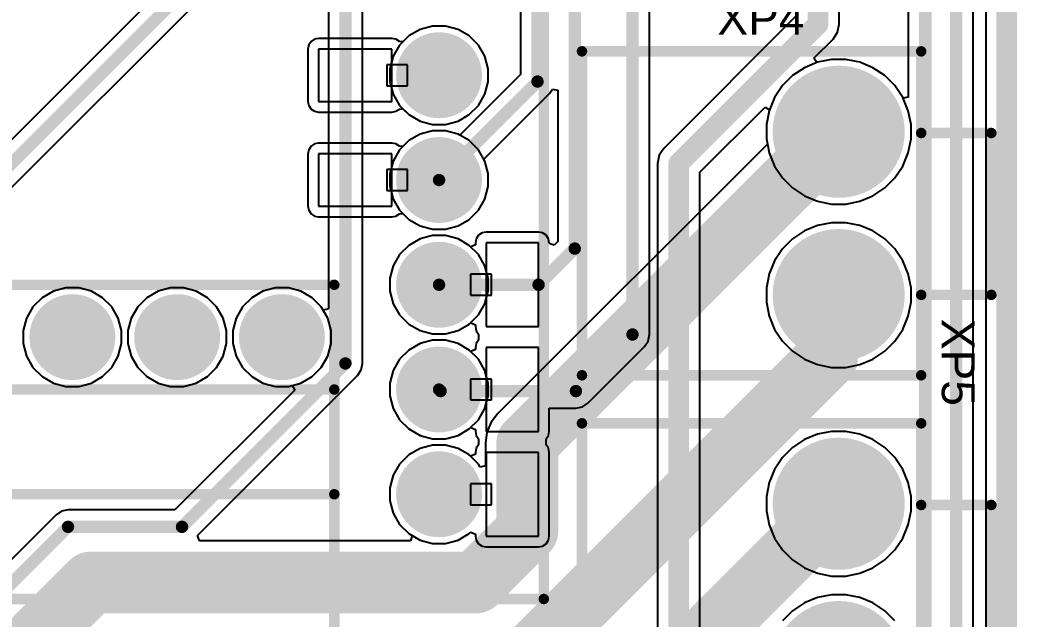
# Model space of a CAD drawing. Header units: inches. Extents: x -0.01 to 4.3, y -0.01 to 7.88.
# Drawn here: x 3.352 to 4.304, y 2.762 to 3.334 of the extents above; entities that cross this region are included whole.
import ezdxf

# ---------------------------------------------------------------- set-up
doc = ezdxf.new("R2010")
doc.units = ezdxf.units.IN
doc.header["$MEASUREMENT"] = 0
for name, color, linetype in [('Bottom Layer', 5, 'Continuous'), ('Bottom Solder', 6, 'Continuous'), ('Mechanical 1', 6, 'Continuous'), ('Multi-Layer', 9, 'Continuous'), ('Pad Holes', 156, 'Continuous'), ('Top Layer', 1, 'Continuous'), ('Top Overlay', 2, 'Continuous'), ('Top Solder', 216, 'Continuous')]:
    doc.layers.add(name, color=color, linetype=linetype)
doc.styles.add('Arial', font='', dxfattribs={"height": 0.2})
doc.styles.get('Arial').set_extended_font_data('Arial')

# ---------------------------------------------------------------- blocks, each defined once
blk = doc.blocks.new('B___P____4')
at = {"layer": 'Bottom Layer'}
h = blk.add_hatch(color=5, dxfattribs=at)
edge = h.paths.add_edge_path()
edge.add_arc((0.3, -0.55), 0.037, 0, 360)
h = blk.add_hatch(color=5, dxfattribs=at)
edge = h.paths.add_edge_path()
edge.add_arc((0.3, -0.65), 0.037, 0, 360)
h = blk.add_hatch(color=5, dxfattribs=at)
edge = h.paths.add_edge_path()
edge.add_arc((0.3, -0.75), 0.037, 0, 360)
h = blk.add_hatch(color=5, dxfattribs=at)
edge = h.paths.add_edge_path()
edge.add_arc((-0.05, -0.8), 0.037, 0, 360)
h = blk.add_hatch(color=5, dxfattribs=at)
edge = h.paths.add_edge_path()
edge.add_arc((0.05, -0.8), 0.037, 0, 360)
h = blk.add_hatch(color=5, dxfattribs=at)
edge = h.paths.add_edge_path()
edge.add_arc((0.15, -0.8), 0.037, 0, 360)
h = blk.add_hatch(color=5, dxfattribs=at)
edge = h.paths.add_edge_path()
edge.add_arc((0.3, -0.85), 0.037, 0, 360)
h = blk.add_hatch(color=5, dxfattribs=at)
edge = h.paths.add_edge_path()
edge.add_arc((0.3, -0.95), 0.037, 0, 360)
at = {"layer": 'Bottom Solder'}
h = blk.add_hatch(color=6, dxfattribs=at)
edge = h.paths.add_edge_path()
edge.add_arc((0.3, -0.55), 0.041, 0, 360)
h = blk.add_hatch(color=6, dxfattribs=at)
edge = h.paths.add_edge_path()
edge.add_arc((0.3, -0.65), 0.041, 0, 360)
h = blk.add_hatch(color=6, dxfattribs=at)
edge = h.paths.add_edge_path()
edge.add_arc((0.3, -0.75), 0.041, 0, 360)
h = blk.add_hatch(color=6, dxfattribs=at)
edge = h.paths.add_edge_path()
edge.add_arc((-0.05, -0.8), 0.041, 0, 360)
h = blk.add_hatch(color=6, dxfattribs=at)
edge = h.paths.add_edge_path()
edge.add_arc((0.05, -0.8), 0.041, 0, 360)
h = blk.add_hatch(color=6, dxfattribs=at)
edge = h.paths.add_edge_path()
edge.add_arc((0.15, -0.8), 0.041, 0, 360)
h = blk.add_hatch(color=6, dxfattribs=at)
edge = h.paths.add_edge_path()
edge.add_arc((0.3, -0.85), 0.041, 0, 360)
h = blk.add_hatch(color=6, dxfattribs=at)
edge = h.paths.add_edge_path()
edge.add_arc((0.3, -0.95), 0.041, 0, 360)
at = {"layer": 'Multi-Layer'}
h = blk.add_hatch(color=9, dxfattribs=at)
edge = h.paths.add_edge_path()
edge.add_arc((0.3, -0.55), 0.037, 0, 360)
h = blk.add_hatch(color=9, dxfattribs=at)
edge = h.paths.add_edge_path()
edge.add_arc((0.3, -0.65), 0.037, 0, 360)
h = blk.add_hatch(color=9, dxfattribs=at)
edge = h.paths.add_edge_path()
edge.add_arc((0.3, -0.75), 0.037, 0, 360)
h = blk.add_hatch(color=9, dxfattribs=at)
edge = h.paths.add_edge_path()
edge.add_arc((-0.05, -0.8), 0.037, 0, 360)
h = blk.add_hatch(color=9, dxfattribs=at)
edge = h.paths.add_edge_path()
edge.add_arc((0.05, -0.8), 0.037, 0, 360)
h = blk.add_hatch(color=9, dxfattribs=at)
edge = h.paths.add_edge_path()
edge.add_arc((0.15, -0.8), 0.037, 0, 360)
h = blk.add_hatch(color=9, dxfattribs=at)
edge = h.paths.add_edge_path()
edge.add_arc((0.3, -0.85), 0.037, 0, 360)
h = blk.add_hatch(color=9, dxfattribs=at)
edge = h.paths.add_edge_path()
edge.add_arc((0.3, -0.95), 0.037, 0, 360)
at = {"layer": 'Pad Holes'}
h = blk.add_hatch(color=7, dxfattribs=at)
edge = h.paths.add_edge_path()
edge.add_arc((0.3, -0.55), 0.02, 0, 360)
h = blk.add_hatch(color=7, dxfattribs=at)
edge = h.paths.add_edge_path()
edge.add_arc((0.3, -0.65), 0.02, 0, 360)
h = blk.add_hatch(color=7, dxfattribs=at)
edge = h.paths.add_edge_path()
edge.add_arc((0.3, -0.75), 0.02, 0, 360)
h = blk.add_hatch(color=7, dxfattribs=at)
edge = h.paths.add_edge_path()
edge.add_arc((-0.05, -0.8), 0.02, 0, 360)
h = blk.add_hatch(color=7, dxfattribs=at)
edge = h.paths.add_edge_path()
edge.add_arc((0.05, -0.8), 0.02, 0, 360)
h = blk.add_hatch(color=7, dxfattribs=at)
edge = h.paths.add_edge_path()
edge.add_arc((0.15, -0.8), 0.02, 0, 360)
h = blk.add_hatch(color=7, dxfattribs=at)
edge = h.paths.add_edge_path()
edge.add_arc((0.3, -0.85), 0.02, 0, 360)
h = blk.add_hatch(color=7, dxfattribs=at)
edge = h.paths.add_edge_path()
edge.add_arc((0.3, -0.95), 0.02, 0, 360)
at = {"layer": 'Top Layer'}
h = blk.add_hatch(color=1, dxfattribs=at)
edge = h.paths.add_edge_path()
edge.add_arc((0.3, -0.55), 0.037, 0, 360)
h = blk.add_hatch(color=1, dxfattribs=at)
edge = h.paths.add_edge_path()
edge.add_arc((0.3, -0.65), 0.037, 0, 360)
h = blk.add_hatch(color=1, dxfattribs=at)
edge = h.paths.add_edge_path()
edge.add_arc((0.3, -0.75), 0.037, 0, 360)
h = blk.add_hatch(color=1, dxfattribs=at)
edge = h.paths.add_edge_path()
edge.add_arc((-0.05, -0.8), 0.037, 0, 360)
h = blk.add_hatch(color=1, dxfattribs=at)
edge = h.paths.add_edge_path()
edge.add_arc((0.05, -0.8), 0.037, 0, 360)
h = blk.add_hatch(color=1, dxfattribs=at)
edge = h.paths.add_edge_path()
edge.add_arc((0.15, -0.8), 0.037, 0, 360)
h = blk.add_hatch(color=1, dxfattribs=at)
edge = h.paths.add_edge_path()
edge.add_arc((0.3, -0.85), 0.037, 0, 360)
h = blk.add_hatch(color=1, dxfattribs=at)
edge = h.paths.add_edge_path()
edge.add_arc((0.3, -0.95), 0.037, 0, 360)
at = {"layer": 'Top Solder'}
h = blk.add_hatch(color=216, dxfattribs=at)
edge = h.paths.add_edge_path()
edge.add_arc((0.3, -0.55), 0.041, 0, 360)
h = blk.add_hatch(color=216, dxfattribs=at)
edge = h.paths.add_edge_path()
edge.add_arc((0.3, -0.65), 0.041, 0, 360)
h = blk.add_hatch(color=216, dxfattribs=at)
edge = h.paths.add_edge_path()
edge.add_arc((0.3, -0.75), 0.041, 0, 360)
h = blk.add_hatch(color=216, dxfattribs=at)
edge = h.paths.add_edge_path()
edge.add_arc((-0.05, -0.8), 0.041, 0, 360)
h = blk.add_hatch(color=216, dxfattribs=at)
edge = h.paths.add_edge_path()
edge.add_arc((0.05, -0.8), 0.041, 0, 360)
h = blk.add_hatch(color=216, dxfattribs=at)
edge = h.paths.add_edge_path()
edge.add_arc((0.15, -0.8), 0.041, 0, 360)
h = blk.add_hatch(color=216, dxfattribs=at)
edge = h.paths.add_edge_path()
edge.add_arc((0.3, -0.85), 0.041, 0, 360)
h = blk.add_hatch(color=216, dxfattribs=at)
edge = h.paths.add_edge_path()
edge.add_arc((0.3, -0.95), 0.041, 0, 360)
at = {"layer": 'Bottom Layer'}
for p, q in [((0.255, -0.525), (0.185, -0.525)), ((0.185, -0.525), (0.185, -0.575)), ((0.255, -0.575), (0.255, -0.525)), ((0.27, -0.54), (0.25, -0.54)), ((0.25, -0.54), (0.25, -0.56)), ((0.27, -0.56), (0.27, -0.54)), ((0.25, -0.56), (0.27, -0.56)), ((0.185, -0.575), (0.255, -0.575)), ((0.255, -0.625), (0.185, -0.625)), ((0.185, -0.625), (0.185, -0.675)), ((0.255, -0.675), (0.255, -0.625)), ((0.27, -0.64), (0.25, -0.64)), ((0.25, -0.64), (0.25, -0.66)), ((0.27, -0.66), (0.27, -0.64)), ((0.25, -0.66), (0.27, -0.66)), ((0.185, -0.675), (0.255, -0.675)), ((0.345, -0.71), (0.345, -0.79)), ((0.395, -0.71), (0.345, -0.71)), ((0.395, -0.79), (0.395, -0.71)), ((0.33, -0.74), (0.33, -0.76)), ((0.35, -0.74), (0.33, -0.74)), ((0.35, -0.76), (0.35, -0.74)), ((0.33, -0.76), (0.35, -0.76)), ((0.345, -0.79), (0.395, -0.79)), ((0.345, -0.81), (0.345, -0.89)), ((0.395, -0.81), (0.345, -0.81)), ((0.395, -0.89), (0.395, -0.81)), ((0.33, -0.84), (0.33, -0.86)), ((0.35, -0.84), (0.33, -0.84)), ((0.35, -0.86), (0.35, -0.84)), ((0.33, -0.86), (0.35, -0.86)), ((0.345, -0.89), (0.395, -0.89)), ((0.345, -0.91), (0.345, -0.99)), ((0.395, -0.91), (0.345, -0.91)), ((0.395, -0.99), (0.395, -0.91)), ((0.33, -0.94), (0.33, -0.96)), ((0.35, -0.94), (0.33, -0.94)), ((0.35, -0.96), (0.35, -0.94)), ((0.33, -0.96), (0.35, -0.96)), ((0.345, -0.99), (0.395, -0.99))]:
    blk.add_line(p, q, dxfattribs=at)
at = {"layer": 'Top Overlay'}
for points in [[(0.4, -1.05, 0.01, 0.01, 0), (0.4, 1.05, 0.01, 0.01, 0)], [(-0.2, -0.75, 0.01, 0.01, 0), (0.2, -0.75, 0.01, 0.01, 0)], [(0.2, -1.2, 0.01, 0.01, 0), (0.2, -0.75, 0.01, 0.01, 0)], [(-0.2, -0.85, 0.01, 0.01, 0), (0.2, -0.85, 0.01, 0.01, 0)], [(0.2, -0.95, 0.01, 0.01, 0), (0.2, -0.85, 0.01, 0.01, 0)], [(-0.2, -0.95, 0.01, 0.01, 0), (0.2, -0.95, 0.01, 0.01, 0)], [(-0.4, -1.05, 0.01, 0.01, 0), (0.4, -1.05, 0.01, 0.01, 0)]]:
    blk.add_lwpolyline(points, format="xyseb", dxfattribs=at)
for points in [[(0.1975, -0.75, 0.005, 0.005, 1), (0.2025, -0.75, 0.005, 0.005, 1)], [(0.1975, -0.75, 0.005, 0.005, 1), (0.2025, -0.75, 0.005, 0.005, 1)], [(0.1975, -0.85, 0.005, 0.005, 1), (0.2025, -0.85, 0.005, 0.005, 1)], [(0.1975, -0.85, 0.005, 0.005, 1), (0.2025, -0.85, 0.005, 0.005, 1)], [(0.1975, -0.95, 0.005, 0.005, 1), (0.2025, -0.95, 0.005, 0.005, 1)], [(0.1975, -0.95, 0.005, 0.005, 1), (0.2025, -0.95, 0.005, 0.005, 1)], [(0.3975, -1.05, 0.005, 0.005, 1), (0.4025, -1.05, 0.005, 0.005, 1)], [(0.3975, -1.05, 0.005, 0.005, 1), (0.4025, -1.05, 0.005, 0.005, 1)]]:
    blk.add_lwpolyline(points, format="xyseb", close=True, dxfattribs=at)
blk = doc.blocks.new('B2P_VH_11')
at = {"layer": 'Bottom Layer'}
h = blk.add_hatch(color=5, dxfattribs=at)
edge = h.paths.add_edge_path()
edge.add_arc((-0.07795, 0), 0.05906, 0, 360)
h = blk.add_hatch(color=5, dxfattribs=at)
edge = h.paths.add_edge_path()
edge.add_arc((0.07795, 0), 0.05906, 0, 360)
at = {"layer": 'Bottom Solder'}
h = blk.add_hatch(color=6, dxfattribs=at)
edge = h.paths.add_edge_path()
edge.add_arc((-0.07795, 0), 0.06306, 0, 360)
h = blk.add_hatch(color=6, dxfattribs=at)
edge = h.paths.add_edge_path()
edge.add_arc((0.07795, 0), 0.06306, 0, 360)
at = {"layer": 'Multi-Layer'}
h = blk.add_hatch(color=9, dxfattribs=at)
edge = h.paths.add_edge_path()
edge.add_arc((-0.07795, 0), 0.05906, 0, 360)
h = blk.add_hatch(color=9, dxfattribs=at)
edge = h.paths.add_edge_path()
edge.add_arc((0.07795, 0), 0.05906, 0, 360)
at = {"layer": 'Pad Holes'}
h = blk.add_hatch(color=7, dxfattribs=at)
edge = h.paths.add_edge_path()
edge.add_arc((-0.07795, 0), 0.03248, 0, 360)
h = blk.add_hatch(color=7, dxfattribs=at)
edge = h.paths.add_edge_path()
edge.add_arc((0.07795, 0), 0.03248, 0, 360)
at = {"layer": 'Top Layer'}
h = blk.add_hatch(color=1, dxfattribs=at)
edge = h.paths.add_edge_path()
edge.add_arc((-0.07795, 0), 0.05906, 0, 360)
h = blk.add_hatch(color=1, dxfattribs=at)
edge = h.paths.add_edge_path()
edge.add_arc((0.07795, 0), 0.05906, 0, 360)
at = {"layer": 'Top Solder'}
h = blk.add_hatch(color=216, dxfattribs=at)
edge = h.paths.add_edge_path()
edge.add_arc((-0.07795, 0), 0.06306, 0, 360)
h = blk.add_hatch(color=216, dxfattribs=at)
edge = h.paths.add_edge_path()
edge.add_arc((0.07795, 0), 0.06306, 0, 360)
at = {"layer": 'Top Overlay'}
for points in [[(-0.07677, 0.07874, 0.01, 0.01, 0), (-0.07677, 0.14567, 0.01, 0.01, 0)], [(0.07776, 0.14567, 0.01, 0.01, 0), (-0.07677, 0.14567, 0.01, 0.01, 0)], [(0.07776, 0.07874, 0.01, 0.01, 0), (0.07776, 0.14567, 0.01, 0.01, 0)], [(-0.15472, -0.24508, 0.01, 0.01, 0), (-0.15472, 0.07874, 0.01, 0.01, 0)], [(0.15453, 0.07874, 0.01, 0.01, 0), (-0.15472, 0.07874, 0.01, 0.01, 0)], [(0.15453, -0.24508, 0.01, 0.01, 0), (0.15453, 0.07874, 0.01, 0.01, 0)], [(0.15453, -0.24508, 0.01, 0.01, 0), (-0.15472, -0.24508, 0.01, 0.01, 0)]]:
    blk.add_lwpolyline(points, format="xyseb", dxfattribs=at)
for points in [[(-0.07927, 0.14567, 0.005, 0.005, 1), (-0.07427, 0.14567, 0.005, 0.005, 1)], [(-0.07927, 0.14567, 0.005, 0.005, 1), (-0.07427, 0.14567, 0.005, 0.005, 1)], [(0.07526, 0.14567, 0.005, 0.005, 1), (0.08026, 0.14567, 0.005, 0.005, 1)], [(0.07526, 0.14567, 0.005, 0.005, 1), (0.08026, 0.14567, 0.005, 0.005, 1)], [(-0.15722, 0.07874, 0.005, 0.005, 1), (-0.15222, 0.07874, 0.005, 0.005, 1)], [(-0.15722, 0.07874, 0.005, 0.005, 1), (-0.15222, 0.07874, 0.005, 0.005, 1)], [(-0.07927, 0.07874, 0.005, 0.005, 1), (-0.07427, 0.07874, 0.005, 0.005, 1)], [(0.07526, 0.07874, 0.005, 0.005, 1), (0.08026, 0.07874, 0.005, 0.005, 1)], [(0.15203, 0.07874, 0.005, 0.005, 1), (0.15703, 0.07874, 0.005, 0.005, 1)], [(0.15203, 0.07874, 0.005, 0.005, 1), (0.15703, 0.07874, 0.005, 0.005, 1)], [(-0.15722, -0.24508, 0.005, 0.005, 1), (-0.15222, -0.24508, 0.005, 0.005, 1)], [(-0.15722, -0.24508, 0.005, 0.005, 1), (-0.15222, -0.24508, 0.005, 0.005, 1)], [(0.15203, -0.24508, 0.005, 0.005, 1), (0.15703, -0.24508, 0.005, 0.005, 1)], [(0.15203, -0.24508, 0.005, 0.005, 1), (0.15703, -0.24508, 0.005, 0.005, 1)]]:
    blk.add_lwpolyline(points, format="xyseb", close=True, dxfattribs=at)
blk = doc.blocks.new('B2P_VH_12')
at = {"layer": 'Bottom Layer'}
h = blk.add_hatch(color=5, dxfattribs=at)
edge = h.paths.add_edge_path()
edge.add_arc((-0.07795, 0), 0.05906, 0, 360)
h = blk.add_hatch(color=5, dxfattribs=at)
edge = h.paths.add_edge_path()
edge.add_arc((0.07795, 0), 0.05906, 0, 360)
at = {"layer": 'Bottom Solder'}
h = blk.add_hatch(color=6, dxfattribs=at)
edge = h.paths.add_edge_path()
edge.add_arc((-0.07795, 0), 0.06306, 0, 360)
h = blk.add_hatch(color=6, dxfattribs=at)
edge = h.paths.add_edge_path()
edge.add_arc((0.07795, 0), 0.06306, 0, 360)
at = {"layer": 'Multi-Layer'}
h = blk.add_hatch(color=9, dxfattribs=at)
edge = h.paths.add_edge_path()
edge.add_arc((-0.07795, 0), 0.05906, 0, 360)
h = blk.add_hatch(color=9, dxfattribs=at)
edge = h.paths.add_edge_path()
edge.add_arc((0.07795, 0), 0.05906, 0, 360)
at = {"layer": 'Pad Holes'}
h = blk.add_hatch(color=7, dxfattribs=at)
edge = h.paths.add_edge_path()
edge.add_arc((-0.07795, 0), 0.03248, 0, 360)
h = blk.add_hatch(color=7, dxfattribs=at)
edge = h.paths.add_edge_path()
edge.add_arc((0.07795, 0), 0.03248, 0, 360)
at = {"layer": 'Top Layer'}
h = blk.add_hatch(color=1, dxfattribs=at)
edge = h.paths.add_edge_path()
edge.add_arc((-0.07795, 0), 0.05906, 0, 360)
h = blk.add_hatch(color=1, dxfattribs=at)
edge = h.paths.add_edge_path()
edge.add_arc((0.07795, 0), 0.05906, 0, 360)
at = {"layer": 'Top Solder'}
h = blk.add_hatch(color=216, dxfattribs=at)
edge = h.paths.add_edge_path()
edge.add_arc((-0.07795, 0), 0.06306, 0, 360)
h = blk.add_hatch(color=216, dxfattribs=at)
edge = h.paths.add_edge_path()
edge.add_arc((0.07795, 0), 0.06306, 0, 360)
at = {"layer": 'Top Overlay'}
for points in [[(-0.07677, 0.07874, 0.01, 0.01, 0), (-0.07677, 0.14567, 0.01, 0.01, 0)], [(0.07776, 0.14567, 0.01, 0.01, 0), (-0.07677, 0.14567, 0.01, 0.01, 0)], [(0.07776, 0.07874, 0.01, 0.01, 0), (0.07776, 0.14567, 0.01, 0.01, 0)], [(-0.15472, -0.24508, 0.01, 0.01, 0), (-0.15472, 0.07874, 0.01, 0.01, 0)], [(0.15453, 0.07874, 0.01, 0.01, 0), (-0.15472, 0.07874, 0.01, 0.01, 0)], [(0.15453, -0.24508, 0.01, 0.01, 0), (0.15453, 0.07874, 0.01, 0.01, 0)], [(0.15453, -0.24508, 0.01, 0.01, 0), (-0.15472, -0.24508, 0.01, 0.01, 0)]]:
    blk.add_lwpolyline(points, format="xyseb", dxfattribs=at)
for points in [[(-0.07927, 0.14567, 0.005, 0.005, 1), (-0.07427, 0.14567, 0.005, 0.005, 1)], [(-0.07927, 0.14567, 0.005, 0.005, 1), (-0.07427, 0.14567, 0.005, 0.005, 1)], [(0.07526, 0.14567, 0.005, 0.005, 1), (0.08026, 0.14567, 0.005, 0.005, 1)], [(0.07526, 0.14567, 0.005, 0.005, 1), (0.08026, 0.14567, 0.005, 0.005, 1)], [(-0.15722, 0.07874, 0.005, 0.005, 1), (-0.15222, 0.07874, 0.005, 0.005, 1)], [(-0.15722, 0.07874, 0.005, 0.005, 1), (-0.15222, 0.07874, 0.005, 0.005, 1)], [(-0.07927, 0.07874, 0.005, 0.005, 1), (-0.07427, 0.07874, 0.005, 0.005, 1)], [(0.07526, 0.07874, 0.005, 0.005, 1), (0.08026, 0.07874, 0.005, 0.005, 1)], [(0.15203, 0.07874, 0.005, 0.005, 1), (0.15703, 0.07874, 0.005, 0.005, 1)], [(0.15203, 0.07874, 0.005, 0.005, 1), (0.15703, 0.07874, 0.005, 0.005, 1)], [(-0.15722, -0.24508, 0.005, 0.005, 1), (-0.15222, -0.24508, 0.005, 0.005, 1)], [(-0.15722, -0.24508, 0.005, 0.005, 1), (-0.15222, -0.24508, 0.005, 0.005, 1)], [(0.15203, -0.24508, 0.005, 0.005, 1), (0.15703, -0.24508, 0.005, 0.005, 1)], [(0.15203, -0.24508, 0.005, 0.005, 1), (0.15703, -0.24508, 0.005, 0.005, 1)]]:
    blk.add_lwpolyline(points, format="xyseb", close=True, dxfattribs=at)

msp = doc.modelspace()

# ---------------------------------------------------------------- linework, layer by layer
at = {"layer": 'Bottom Layer'}
for p, q in [((4.27419, 5.11091), (4.27419, 0.11899)), ((3.83016, 3.52929), (3.83016, 3.28223)), ((4.1344, 3.33036), (4.1344, 3.42129)), ((3.95323, 3.03401), (3.95323, 3.41342)), ((3.50521, 3.38098), (3.3122, 3.18797)), ((3.33673, 3.16663), (3.52814, 3.35805)), ((4.09394, 3.33874), (3.96686, 3.21166)), ((3.73422, 3.32529), (3.7235, 3.31911)), ((3.74617, 3.3285), (3.73422, 3.32529)), ((3.75855, 3.3285), (3.74617, 3.3285)), ((3.7705, 3.32529), (3.75855, 3.3285)), ((3.78122, 3.31911), (3.7705, 3.32529)), ((4.12848, 3.31606), (4.13286, 3.32262)), ((4.13286, 3.32262), (4.1344, 3.33036)), ((3.63015, 3.31371), (3.62794, 3.3104)), ((3.63346, 3.31592), (3.63015, 3.31371)), ((3.63736, 3.31669), (3.63346, 3.31592)), ((3.70736, 3.31669), (3.63736, 3.31669)), ((3.71126, 3.31592), (3.70736, 3.31669)), ((3.71457, 3.31371), (3.71126, 3.31592)), ((3.71779, 3.31339), (3.71457, 3.31371)), ((3.7235, 3.31911), (3.71779, 3.31339)), ((3.78997, 3.31035), (3.78122, 3.31911)), ((4.11025, 3.29783), (4.12848, 3.31606)), ((3.62794, 3.3104), (3.62717, 3.3065)), ((3.62717, 3.3065), (3.62717, 3.2565)), ((3.79616, 3.29964), (3.78997, 3.31035)), ((3.79936, 3.28768), (3.79616, 3.29964)), ((4.11303, 3.29368), (4.11025, 3.29783)), ((4.11372, 3.29396), (4.11303, 3.29368)), ((4.12706, 3.29661), (4.11372, 3.29396)), ((4.14066, 3.29661), (4.12706, 3.29661)), ((4.154, 3.29396), (4.14066, 3.29661)), ((4.16657, 3.28875), (4.154, 3.29396)), ((3.79936, 3.27531), (3.79936, 3.28768)), ((4.17788, 3.2812), (4.16657, 3.28875)), ((3.83016, 3.28223), (3.77223, 3.2243)), ((3.79616, 3.26335), (3.79936, 3.27531)), ((4.1875, 3.27158), (4.17788, 3.2812)), ((3.85785, 3.26405), (3.86067, 3.26828)), ((3.86067, 3.26828), (3.86567, 3.2673)), ((3.86567, 3.2673), (3.86567, 3.12274)), ((4.19505, 3.26027), (4.1875, 3.27158)), ((3.62717, 3.2565), (3.62794, 3.25259)), ((3.78997, 3.25264), (3.79616, 3.26335)), ((3.79516, 3.20136), (3.85785, 3.26405)), ((4.20026, 3.2477), (4.19505, 3.26027)), ((3.62794, 3.25259), (3.63015, 3.24929)), ((3.63015, 3.24929), (3.63346, 3.24708)), ((3.63346, 3.24708), (3.63736, 3.2463)), ((3.63736, 3.2463), (3.70736, 3.2463)), ((3.70736, 3.2463), (3.71126, 3.24708)), ((3.71126, 3.24708), (3.71457, 3.24929)), ((3.71457, 3.24929), (3.71779, 3.2496)), ((3.71779, 3.2496), (3.7235, 3.24389)), ((3.78122, 3.24389), (3.78997, 3.25264)), ((4.0014, 3.18898), (4.06358, 3.25116)), ((4.06358, 3.25116), (4.06774, 3.24839)), ((4.06746, 3.2477), (4.0648, 3.23436)), ((4.06774, 3.24839), (4.06746, 3.2477)), ((4.20291, 3.23436), (4.20026, 3.2477)), ((3.7235, 3.24389), (3.73422, 3.2377)), ((3.73422, 3.2377), (3.74617, 3.2345)), ((3.75855, 3.2345), (3.7705, 3.2377)), ((3.7705, 3.2377), (3.78122, 3.24389)), ((3.74617, 3.2285), (3.73422, 3.22529)), ((3.74617, 3.2345), (3.75855, 3.2345)), ((3.75855, 3.2285), (3.74617, 3.2285)), ((3.7705, 3.22529), (3.75855, 3.2285)), ((4.0648, 3.23436), (4.0648, 3.22076)), ((4.20291, 3.22076), (4.20291, 3.23436)), ((3.7235, 3.21911), (3.71779, 3.21339)), ((3.73422, 3.22529), (3.7235, 3.21911)), ((3.77223, 3.2243), (3.7705, 3.22529)), ((4.0648, 3.22076), (4.06746, 3.20742)), ((4.20026, 3.20742), (4.20291, 3.22076)), ((3.62794, 3.2104), (3.62717, 3.2065)), ((3.63015, 3.21371), (3.62794, 3.2104)), ((3.63346, 3.21592), (3.63015, 3.21371)), ((3.63736, 3.21669), (3.63346, 3.21592)), ((3.70736, 3.21669), (3.63736, 3.21669)), ((3.71126, 3.21592), (3.70736, 3.21669)), ((3.71457, 3.21371), (3.71126, 3.21592)), ((3.71779, 3.21339), (3.71457, 3.21371)), ((3.96686, 3.21166), (3.96247, 3.2051)), ((3.62717, 3.2065), (3.62717, 3.1565)), ((3.79616, 3.19964), (3.79516, 3.20136)), ((3.79936, 3.18768), (3.79616, 3.19964)), ((3.96247, 3.2051), (3.96093, 3.19736)), ((4.06746, 3.20742), (4.07266, 3.19485)), ((4.19505, 3.19485), (4.20026, 3.20742)), ((3.96093, 3.19736), (3.96093, 2.61354)), ((4.0014, 2.60516), (4.0014, 3.18898)), ((4.07266, 3.19485), (4.08022, 3.18354)), ((4.1875, 3.18354), (4.19505, 3.19485)), ((3.79936, 3.17531), (3.79936, 3.18768)), ((4.08022, 3.18354), (4.08984, 3.17392)), ((4.17788, 3.17392), (4.1875, 3.18354)), ((3.79616, 3.16335), (3.79936, 3.17531)), ((4.08984, 3.17392), (4.10115, 3.16636)), ((4.16657, 3.16636), (4.17788, 3.17392)), ((3.78997, 3.15264), (3.79616, 3.16335)), ((4.10115, 3.16636), (4.11372, 3.16116)), ((4.11372, 3.16116), (4.12706, 3.1585)), ((4.14066, 3.1585), (4.154, 3.16116)), ((4.154, 3.16116), (4.16657, 3.16636)), ((3.62717, 3.1565), (3.62794, 3.15259)), ((3.62794, 3.15259), (3.63015, 3.14929)), ((3.78122, 3.14389), (3.78997, 3.15264)), ((4.12706, 3.1585), (4.14066, 3.1585)), ((3.63015, 3.14929), (3.63346, 3.14708)), ((3.63346, 3.14708), (3.63736, 3.1463)), ((3.63736, 3.1463), (3.70736, 3.1463)), ((3.70736, 3.1463), (3.71126, 3.14708)), ((3.71126, 3.14708), (3.71457, 3.14929)), ((3.71457, 3.14929), (3.71779, 3.1496)), ((3.71779, 3.1496), (3.7235, 3.14389)), ((3.7235, 3.14389), (3.73422, 3.1377)), ((3.7705, 3.1377), (3.78122, 3.14389)), ((3.73422, 3.1377), (3.74617, 3.1345)), ((3.74617, 3.1345), (3.75855, 3.1345)), ((3.75855, 3.1345), (3.7705, 3.1377)), ((3.79736, 3.13169), (3.79346, 3.13092)), ((3.84736, 3.13169), (3.79736, 3.13169)), ((3.85126, 3.13092), (3.84736, 3.13169)), ((4.10115, 3.13285), (4.08984, 3.12529)), ((4.11372, 3.13805), (4.10115, 3.13285)), ((4.12706, 3.14071), (4.11372, 3.13805)), ((4.14066, 3.14071), (4.12706, 3.14071)), ((4.154, 3.13805), (4.14066, 3.14071)), ((4.16657, 3.13285), (4.154, 3.13805)), ((4.17788, 3.12529), (4.16657, 3.13285)), ((3.73422, 3.12529), (3.7235, 3.11911)), ((3.74617, 3.1285), (3.73422, 3.12529)), ((3.75855, 3.1285), (3.74617, 3.1285)), ((3.7705, 3.12529), (3.75855, 3.1285)), ((3.78122, 3.11911), (3.7705, 3.12529)), ((3.78794, 3.1254), (3.78717, 3.1215)), ((3.79015, 3.12871), (3.78794, 3.1254)), ((3.79346, 3.13092), (3.79015, 3.12871)), ((3.85457, 3.12871), (3.85126, 3.13092)), ((3.85678, 3.1254), (3.85457, 3.12871)), ((3.85752, 3.12166), (3.85678, 3.1254)), ((3.86567, 3.12274), (3.86218, 3.11925)), ((4.08984, 3.12529), (4.08022, 3.11567)), ((4.1875, 3.11567), (4.17788, 3.12529)), ((3.7235, 3.11911), (3.71475, 3.11035)), ((3.78255, 3.11778), (3.78122, 3.11911)), ((3.78717, 3.11969), (3.78255, 3.11778)), ((3.78717, 3.1215), (3.78717, 3.11969)), ((3.85937, 3.12041), (3.85752, 3.12166)), ((3.86218, 3.11925), (3.85937, 3.12041)), ((4.08022, 3.11567), (4.07266, 3.10436)), ((4.19505, 3.10436), (4.1875, 3.11567)), ((3.71475, 3.11035), (3.70857, 3.09964)), ((4.07266, 3.10436), (4.06746, 3.0918)), ((4.20026, 3.0918), (4.19505, 3.10436)), ((3.70857, 3.09964), (3.70536, 3.08768)), ((3.70536, 3.08768), (3.70536, 3.07531)), ((4.06746, 3.0918), (4.0648, 3.07845)), ((4.20291, 3.07845), (4.20026, 3.0918)), ((3.38422, 3.07529), (3.3735, 3.06911)), ((3.39617, 3.0785), (3.38422, 3.07529)), ((3.40855, 3.0785), (3.39617, 3.0785)), ((3.4205, 3.07529), (3.40855, 3.0785)), ((3.43122, 3.06911), (3.4205, 3.07529)), ((3.48422, 3.07529), (3.4735, 3.06911)), ((3.49617, 3.0785), (3.48422, 3.07529)), ((3.50855, 3.0785), (3.49617, 3.0785)), ((3.5205, 3.07529), (3.50855, 3.0785)), ((3.53122, 3.06911), (3.5205, 3.07529)), ((3.58422, 3.07529), (3.5735, 3.06911)), ((3.59617, 3.0785), (3.58422, 3.07529)), ((3.60855, 3.0785), (3.59617, 3.0785)), ((3.6205, 3.07529), (3.60855, 3.0785)), ((3.63122, 3.06911), (3.6205, 3.07529)), ((3.70536, 3.07531), (3.70857, 3.06335)), ((4.0648, 3.07845), (4.0648, 3.06485)), ((4.20291, 3.06485), (4.20291, 3.07845)), ((3.3735, 3.06911), (3.36475, 3.06035)), ((3.43997, 3.06035), (3.43122, 3.06911)), ((3.4735, 3.06911), (3.46475, 3.06035)), ((3.53997, 3.06035), (3.53122, 3.06911)), ((3.5735, 3.06911), (3.56475, 3.06035)), ((3.63997, 3.06035), (3.63122, 3.06911)), ((4.0648, 3.06485), (4.06746, 3.05151)), ((4.20026, 3.05151), (4.20291, 3.06485)), ((3.36475, 3.06035), (3.35857, 3.04964)), ((3.44616, 3.04964), (3.43997, 3.06035)), ((3.46475, 3.06035), (3.45857, 3.04964)), ((3.54616, 3.04964), (3.53997, 3.06035)), ((3.56475, 3.06035), (3.55857, 3.04964)), ((3.64616, 3.04964), (3.63997, 3.06035)), ((3.70857, 3.06335), (3.71475, 3.05264)), ((3.35857, 3.04964), (3.35536, 3.03768)), ((3.44936, 3.03768), (3.44616, 3.04964)), ((3.45857, 3.04964), (3.45536, 3.03768)), ((3.54936, 3.03768), (3.54616, 3.04964)), ((3.55857, 3.04964), (3.55536, 3.03768)), ((3.64936, 3.03768), (3.64616, 3.04964)), ((3.71475, 3.05264), (3.7235, 3.04389)), ((4.06746, 3.05151), (4.07266, 3.03894)), ((4.19505, 3.03894), (4.20026, 3.05151)), ((3.35536, 3.03768), (3.35536, 3.02531)), ((3.44936, 3.02531), (3.44936, 3.03768)), ((3.45536, 3.03768), (3.45536, 3.02531)), ((3.54936, 3.02531), (3.54936, 3.03768)), ((3.55536, 3.03768), (3.55536, 3.02531)), ((3.64936, 3.02531), (3.64936, 3.03768)), ((3.7235, 3.04389), (3.73422, 3.0377)), ((3.73422, 3.0377), (3.74617, 3.0345)), ((3.75855, 3.0345), (3.7705, 3.0377)), ((3.7705, 3.0377), (3.78122, 3.04389)), ((3.78122, 3.04389), (3.78255, 3.04521)), ((3.78255, 3.04521), (3.78717, 3.0433)), ((3.78717, 3.0433), (3.78717, 3.0415)), ((3.78717, 3.0415), (3.78794, 3.03759)), ((3.78794, 3.03759), (3.79015, 3.03429)), ((4.07266, 3.03894), (4.08022, 3.02763)), ((4.1875, 3.02763), (4.19505, 3.03894)), ((3.74617, 3.0285), (3.73422, 3.02529)), ((3.74617, 3.0345), (3.75855, 3.0345)), ((3.75855, 3.0285), (3.74617, 3.0285)), ((3.7705, 3.02529), (3.75855, 3.0285)), ((3.79015, 3.02871), (3.78794, 3.0254)), ((3.79015, 3.03429), (3.79015, 3.02871)), ((3.94848, 3.02254), (3.95199, 3.0278)), ((3.95199, 3.0278), (3.95323, 3.03401)), ((4.08022, 3.02763), (4.08984, 3.01801)), ((4.17788, 3.01801), (4.1875, 3.02763)), ((3.35536, 3.02531), (3.35857, 3.01335)), ((3.44616, 3.01335), (3.44936, 3.02531)), ((3.45536, 3.02531), (3.45857, 3.01335)), ((3.54616, 3.01335), (3.54936, 3.02531)), ((3.55536, 3.02531), (3.55857, 3.01335)), ((3.64616, 3.01335), (3.64936, 3.02531)), ((3.7235, 3.01911), (3.71475, 3.01035)), ((3.73422, 3.02529), (3.7235, 3.01911)), ((3.78122, 3.01911), (3.7705, 3.02529)), ((3.78255, 3.01778), (3.78122, 3.01911)), ((3.78717, 3.01969), (3.78255, 3.01778)), ((3.78794, 3.0254), (3.78717, 3.0215)), ((3.78717, 3.0215), (3.78717, 3.01969)), ((3.89447, 2.96853), (3.94848, 3.02254)), ((4.08984, 3.01801), (4.10115, 3.01046)), ((4.16657, 3.01046), (4.17788, 3.01801)), ((3.35857, 3.01335), (3.36475, 3.00264)), ((3.43997, 3.00264), (3.44616, 3.01335)), ((3.45857, 3.01335), (3.46475, 3.00264)), ((3.53997, 3.00264), (3.54616, 3.01335)), ((3.55857, 3.01335), (3.56475, 3.00264)), ((3.63997, 3.00264), (3.64616, 3.01335)), ((3.71475, 3.01035), (3.70857, 2.99964)), ((4.10115, 3.01046), (4.11372, 3.00525)), ((4.154, 3.00525), (4.16657, 3.01046)), ((3.36475, 3.00264), (3.3735, 2.99389)), ((3.43122, 2.99389), (3.43997, 3.00264)), ((3.46475, 3.00264), (3.4735, 2.99389)), ((3.53122, 2.99389), (3.53997, 3.00264)), ((3.56475, 3.00264), (3.5735, 2.99389)), ((3.63122, 2.99389), (3.63997, 3.00264)), ((3.70857, 2.99964), (3.70536, 2.98768)), ((4.11372, 3.00525), (4.12706, 3.0026)), ((4.12706, 3.0026), (4.14066, 3.0026)), ((4.14066, 3.0026), (4.154, 3.00525)), ((3.3735, 2.99389), (3.38422, 2.9877)), ((3.4205, 2.9877), (3.43122, 2.99389)), ((3.4735, 2.99389), (3.48422, 2.9877)), ((3.5205, 2.9877), (3.53122, 2.99389)), ((3.5735, 2.99389), (3.58422, 2.9877)), ((3.6205, 2.9877), (3.63122, 2.99389)), ((3.38422, 2.9877), (3.39617, 2.9845)), ((3.39617, 2.9845), (3.40855, 2.9845)), ((3.40855, 2.9845), (3.4205, 2.9877)), ((3.48422, 2.9877), (3.49617, 2.9845)), ((3.49617, 2.9845), (3.50855, 2.9845)), ((3.50855, 2.9845), (3.5205, 2.9877)), ((3.58422, 2.9877), (3.59617, 2.9845)), ((3.59617, 2.9845), (3.60855, 2.9845)), ((3.60855, 2.9845), (3.6205, 2.9877)), ((3.70536, 2.98768), (3.70536, 2.97531)), ((3.70536, 2.97531), (3.70857, 2.96335)), ((3.70857, 2.96335), (3.71475, 2.95264)), ((3.85756, 2.9415), (3.85756, 2.96378)), ((3.85756, 2.96378), (3.883, 2.96378)), ((3.883, 2.96378), (3.88921, 2.96502)), ((3.88921, 2.96502), (3.89447, 2.96853)), ((3.71475, 2.95264), (3.7235, 2.94389)), ((3.7235, 2.94389), (3.73422, 2.9377)), ((3.7705, 2.9377), (3.78122, 2.94389)), ((3.78122, 2.94389), (3.78255, 2.94521)), ((3.78255, 2.94521), (3.78717, 2.9433)), ((3.78717, 2.9433), (3.78717, 2.9415)), ((3.78717, 2.9415), (3.78794, 2.93759)), ((3.85678, 2.93759), (3.85756, 2.9415)), ((4.12706, 2.9415), (4.11372, 2.93884)), ((4.14066, 2.9415), (4.12706, 2.9415)), ((4.154, 2.93884), (4.14066, 2.9415)), ((3.73422, 2.9377), (3.74617, 2.9345)), ((3.74617, 2.9345), (3.75855, 2.9345)), ((3.75855, 2.9345), (3.7705, 2.9377)), ((3.78794, 2.93759), (3.79015, 2.93429)), ((3.79015, 2.93429), (3.79015, 2.92871)), ((3.85457, 2.93429), (3.85678, 2.93759)), ((3.85457, 2.92871), (3.85457, 2.93429)), ((4.10115, 2.93364), (4.08984, 2.92608)), ((4.11372, 2.93884), (4.10115, 2.93364)), ((4.16657, 2.93364), (4.154, 2.93884)), ((4.17788, 2.92608), (4.16657, 2.93364)), ((3.73422, 2.92529), (3.7235, 2.91911)), ((3.74617, 2.9285), (3.73422, 2.92529)), ((3.75855, 2.9285), (3.74617, 2.9285)), ((3.7705, 2.92529), (3.75855, 2.9285)), ((3.78122, 2.91911), (3.7705, 2.92529)), ((3.78794, 2.9254), (3.78717, 2.9215)), ((3.79015, 2.92871), (3.78794, 2.9254)), ((3.85678, 2.9254), (3.85457, 2.92871)), ((3.85756, 2.9215), (3.85678, 2.9254)), ((4.08984, 2.92608), (4.08022, 2.91646)), ((4.1875, 2.91646), (4.17788, 2.92608)), ((3.7235, 2.91911), (3.71475, 2.91035)), ((3.78255, 2.91778), (3.78122, 2.91911)), ((3.78717, 2.91969), (3.78255, 2.91778)), ((3.78717, 2.9215), (3.78717, 2.91969)), ((3.85756, 2.8415), (3.85756, 2.9215)), ((4.08022, 2.91646), (4.07266, 2.90515)), ((4.19505, 2.90515), (4.1875, 2.91646)), ((3.71475, 2.91035), (3.70857, 2.89964)), ((4.07266, 2.90515), (4.06746, 2.89258)), ((4.20026, 2.89258), (4.19505, 2.90515)), ((3.70857, 2.89964), (3.70536, 2.88768)), ((3.70536, 2.88768), (3.70536, 2.87531)), ((4.06746, 2.89258), (4.0648, 2.87924)), ((4.20291, 2.87924), (4.20026, 2.89258)), ((3.70536, 2.87531), (3.70857, 2.86335)), ((4.0648, 2.87924), (4.0648, 2.86564)), ((4.20291, 2.86564), (4.20291, 2.87924)), ((4.0648, 2.86564), (4.06746, 2.8523)), ((4.20026, 2.8523), (4.20291, 2.86564)), ((3.70857, 2.86335), (3.71475, 2.85264)), ((3.71475, 2.85264), (3.7235, 2.84389)), ((4.06746, 2.8523), (4.07266, 2.83973)), ((4.19505, 2.83973), (4.20026, 2.8523)), ((3.7235, 2.84389), (3.73422, 2.8377)), ((3.73422, 2.8377), (3.74617, 2.8345)), ((3.75855, 2.8345), (3.7705, 2.8377)), ((3.7705, 2.8377), (3.78122, 2.84389)), ((3.78122, 2.84389), (3.78255, 2.84521)), ((3.78255, 2.84521), (3.78717, 2.8433)), ((3.78717, 2.8433), (3.78717, 2.8415)), ((3.78717, 2.8415), (3.78794, 2.83759)), ((3.78794, 2.83759), (3.79015, 2.83429)), ((3.85457, 2.83429), (3.85678, 2.83759)), ((3.85678, 2.83759), (3.85756, 2.8415)), ((4.07266, 2.83973), (4.08022, 2.82842)), ((4.1875, 2.82842), (4.19505, 2.83973)), ((3.74617, 2.8345), (3.75855, 2.8345)), ((3.79015, 2.83429), (3.79346, 2.83208)), ((3.79346, 2.83208), (3.79736, 2.8313)), ((3.79736, 2.8313), (3.84736, 2.8313)), ((3.84736, 2.8313), (3.85126, 2.83208)), ((3.85126, 2.83208), (3.85457, 2.83429)), ((4.08022, 2.82842), (4.08984, 2.8188)), ((4.17788, 2.8188), (4.1875, 2.82842)), ((4.08984, 2.8188), (4.10115, 2.81125)), ((4.16657, 2.81125), (4.17788, 2.8188)), ((4.10115, 2.81125), (4.11372, 2.80604)), ((4.154, 2.80604), (4.16657, 2.81125)), ((4.11372, 2.80604), (4.12706, 2.80339)), ((4.12706, 2.80339), (4.14066, 2.80339)), ((4.14066, 2.80339), (4.154, 2.80604)), ((4.11372, 2.78294), (4.10115, 2.77773)), ((4.12706, 2.78559), (4.11372, 2.78294)), ((4.14066, 2.78559), (4.12706, 2.78559)), ((4.154, 2.78294), (4.14066, 2.78559)), ((4.16657, 2.77773), (4.154, 2.78294)), ((4.08984, 2.77017), (4.08022, 2.76056)), ((4.10115, 2.77773), (4.08984, 2.77017)), ((4.17788, 2.77017), (4.16657, 2.77773)), ((4.1875, 2.76056), (4.17788, 2.77017))]:
    msp.add_line(p, q, dxfattribs=at)
for points in [[(3.84638, 3.27551, 0.01181, 0.01181, 0), (3.84638, 3.56134, 0.01181, 0.01181, 0)], [(3.88189, 3.11602, 0.01181, 0.01181, 0), (3.88189, 3.49685, 0.01181, 0.01181, 0)], [(4.11417, 3.33036, 0.01969, 0.01969, 0), (4.11417, 3.46457, 0.01969, 0.01969, 0)], [(3.93701, 3.03401, 0.01181, 0.01181, 0), (3.93701, 3.45197, 0.01181, 0.01181, 0)], [(3.32051, 3.17335, 0.01181, 0.01181, 0), (3.53299, 3.38583, 0.01181, 0.01181, 0)], [(3.98116, 3.19736, 0.01969, 0.01969, 0), (4.11417, 3.33036, 0.01969, 0.01969, 0)], [(3.75236, 3.1815, 0.01181, 0.01181, 0), (3.84638, 3.27551, 0.01181, 0.01181, 0)], [(3.98116, 2.60516, 0.01969, 0.01969, 0), (3.98116, 3.19736, 0.01969, 0.01969, 0)], [(3.84736, 3.0815, 0.01181, 0.01181, 0), (3.88189, 3.11602, 0.01181, 0.01181, 0)], [(3.75236, 3.0815, 0.01181, 0.01181, 0), (3.84736, 3.0815, 0.01181, 0.01181, 0)], [(3.883, 2.98, 0.01181, 0.01181, 0), (3.93701, 3.03401, 0.01181, 0.01181, 0)], [(3.75236, 2.9815, 0.01181, 0.01181, 0), (3.75386, 2.98, 0.01181, 0.01181, 0)], [(3.75386, 2.98, 0.01181, 0.01181, 0), (3.883, 2.98, 0.01181, 0.01181, 0)]]:
    msp.add_lwpolyline(points, format="xyseb", dxfattribs=at)
for points in [[(4.10925, 3.33036, 0.00984, 0.00984, 1), (4.11909, 3.33036, 0.00984, 0.00984, 1)], [(4.10925, 3.33036, 0.00984, 0.00984, 1), (4.11909, 3.33036, 0.00984, 0.00984, 1)], [(3.84343, 3.27551, 0.00591, 0.00591, 1), (3.84933, 3.27551, 0.00591, 0.00591, 1)], [(3.84343, 3.27551, 0.00591, 0.00591, 1), (3.84933, 3.27551, 0.00591, 0.00591, 1)], [(3.97624, 3.19736, 0.00984, 0.00984, 1), (3.98609, 3.19736, 0.00984, 0.00984, 1)], [(3.97624, 3.19736, 0.00984, 0.00984, 1), (3.98609, 3.19736, 0.00984, 0.00984, 1)], [(3.74941, 3.1815, 0.00591, 0.00591, 1), (3.75531, 3.1815, 0.00591, 0.00591, 1)], [(3.87894, 3.11602, 0.00591, 0.00591, 1), (3.88484, 3.11602, 0.00591, 0.00591, 1)], [(3.87894, 3.11602, 0.00591, 0.00591, 1), (3.88484, 3.11602, 0.00591, 0.00591, 1)], [(3.74941, 3.0815, 0.00591, 0.00591, 1), (3.75531, 3.0815, 0.00591, 0.00591, 1)], [(3.84441, 3.0815, 0.00591, 0.00591, 1), (3.85031, 3.0815, 0.00591, 0.00591, 1)], [(3.84441, 3.0815, 0.00591, 0.00591, 1), (3.85031, 3.0815, 0.00591, 0.00591, 1)], [(3.93406, 3.03401, 0.00591, 0.00591, 1), (3.93996, 3.03401, 0.00591, 0.00591, 1)], [(3.93406, 3.03401, 0.00591, 0.00591, 1), (3.93996, 3.03401, 0.00591, 0.00591, 1)], [(3.74941, 2.9815, 0.00591, 0.00591, 1), (3.75531, 2.9815, 0.00591, 0.00591, 1)], [(3.75091, 2.98, 0.00591, 0.00591, 1), (3.75681, 2.98, 0.00591, 0.00591, 1)], [(3.75091, 2.98, 0.00591, 0.00591, 1), (3.75681, 2.98, 0.00591, 0.00591, 1)], [(3.88005, 2.98, 0.00591, 0.00591, 1), (3.88595, 2.98, 0.00591, 0.00591, 1)], [(3.88005, 2.98, 0.00591, 0.00591, 1), (3.88595, 2.98, 0.00591, 0.00591, 1)]]:
    msp.add_lwpolyline(points, format="xyseb", close=True, dxfattribs=at)
at = {"layer": 'Mechanical 1'}
for points in [[(4.28934, 0.11833, 0.00984, 0.00984, 0), (4.28934, 7.75569, 0.00984, 0.00984, 0)], [(4.29918, 0.11811, 0.00984, 0.00984, 0), (4.29918, 7.75591, 0.00984, 0.00984, 0)]]:
    msp.add_lwpolyline(points, format="xyseb", dxfattribs=at)
at = {"layer": 'Top Layer'}
for p, q in [((4.27419, 5.35918), (4.27419, 0.11899)), ((4.26228, 2.6003), (4.26228, 5.12244)), ((4.20032, 4.24915), (4.20032, 3.26063)), ((3.6792, 3.00639), (3.6792, 3.5532)), ((3.64677, 3.54648), (3.64677, 3.05859)), ((3.73422, 3.32529), (3.7235, 3.31911)), ((3.74617, 3.3285), (3.73422, 3.32529)), ((3.75855, 3.3285), (3.74617, 3.3285)), ((3.7705, 3.32529), (3.75855, 3.3285)), ((3.78122, 3.31911), (3.7705, 3.32529)), ((3.7235, 3.31911), (3.71475, 3.31035)), ((3.78997, 3.31035), (3.78122, 3.31911)), ((3.71475, 3.31035), (3.70857, 3.29964)), ((3.79616, 3.29964), (3.78997, 3.31035)), ((3.70857, 3.29964), (3.70536, 3.28768)), ((3.79936, 3.28768), (3.79616, 3.29964)), ((4.11372, 3.29396), (4.10115, 3.28875)), ((4.12706, 3.29661), (4.11372, 3.29396)), ((4.14066, 3.29661), (4.12706, 3.29661)), ((4.154, 3.29396), (4.14066, 3.29661)), ((4.16657, 3.28875), (4.154, 3.29396)), ((3.70536, 3.28768), (3.70536, 3.27531)), ((3.79936, 3.27531), (3.79936, 3.28768)), ((4.10115, 3.28875), (4.08984, 3.2812)), ((4.17788, 3.2812), (4.16657, 3.28875)), ((3.70536, 3.27531), (3.70857, 3.26335)), ((3.79616, 3.26335), (3.79936, 3.27531)), ((4.08984, 3.2812), (4.08022, 3.27158)), ((4.1875, 3.27158), (4.17788, 3.2812)), ((4.08022, 3.27158), (4.07266, 3.26027)), ((4.19505, 3.26027), (4.1875, 3.27158)), ((3.70857, 3.26335), (3.71475, 3.25264)), ((3.78997, 3.25264), (3.79616, 3.26335)), ((4.07266, 3.26027), (4.06746, 3.2477)), ((4.19532, 3.25963), (4.19505, 3.26027)), ((4.20032, 3.26063), (4.19532, 3.25963)), ((3.71475, 3.25264), (3.7235, 3.24389)), ((3.78122, 3.24389), (3.78997, 3.25264)), ((4.06746, 3.2477), (4.0648, 3.23436)), ((3.7235, 3.24389), (3.73422, 3.2377)), ((3.73422, 3.2377), (3.74617, 3.2345)), ((3.75855, 3.2345), (3.7705, 3.2377)), ((3.7705, 3.2377), (3.78122, 3.24389)), ((3.74617, 3.2285), (3.73422, 3.22529)), ((3.74617, 3.2345), (3.75855, 3.2345)), ((3.75855, 3.2285), (3.74617, 3.2285)), ((3.7705, 3.22529), (3.75855, 3.2285)), ((4.0648, 3.23436), (4.0648, 3.22076)), ((3.7235, 3.21911), (3.71475, 3.21035)), ((3.73422, 3.22529), (3.7235, 3.21911)), ((3.78122, 3.21911), (3.7705, 3.22529)), ((3.78997, 3.21035), (3.78122, 3.21911)), ((4.0648, 3.22076), (4.06578, 3.21586)), ((3.71475, 3.21035), (3.70857, 3.19964)), ((3.79616, 3.19964), (3.78997, 3.21035)), ((4.06578, 3.21586), (3.80841, 2.9585)), ((3.70857, 3.19964), (3.70536, 3.18768)), ((3.79936, 3.18768), (3.79616, 3.19964)), ((3.70536, 3.18768), (3.70536, 3.17531)), ((3.79936, 3.17531), (3.79936, 3.18768)), ((3.70536, 3.17531), (3.70857, 3.16335)), ((3.79616, 3.16335), (3.79936, 3.17531)), ((3.70857, 3.16335), (3.71475, 3.15264)), ((3.78997, 3.15264), (3.79616, 3.16335)), ((3.71475, 3.15264), (3.7235, 3.14389)), ((3.78122, 3.14389), (3.78997, 3.15264)), ((3.7235, 3.14389), (3.73422, 3.1377)), ((3.7705, 3.1377), (3.78122, 3.14389)), ((3.73422, 3.1377), (3.74617, 3.1345)), ((3.74617, 3.1345), (3.75855, 3.1345)), ((3.75855, 3.1345), (3.7705, 3.1377)), ((3.73422, 3.12529), (3.7235, 3.11911)), ((3.74617, 3.1285), (3.73422, 3.12529)), ((3.75855, 3.1285), (3.74617, 3.1285)), ((3.7705, 3.12529), (3.75855, 3.1285)), ((3.78122, 3.11911), (3.7705, 3.12529)), ((3.7235, 3.11911), (3.71475, 3.11035)), ((3.78997, 3.11035), (3.78122, 3.11911)), ((3.71475, 3.11035), (3.70857, 3.09964)), ((3.79616, 3.09964), (3.78997, 3.11035)), ((3.70857, 3.09964), (3.70536, 3.08768)), ((3.79936, 3.08768), (3.79616, 3.09964)), ((3.70536, 3.08768), (3.70536, 3.07531)), ((3.79936, 3.07531), (3.79936, 3.08768)), ((3.38422, 3.07529), (3.3735, 3.06911)), ((3.39617, 3.0785), (3.38422, 3.07529)), ((3.40855, 3.0785), (3.39617, 3.0785)), ((3.4205, 3.07529), (3.40855, 3.0785)), ((3.43122, 3.06911), (3.4205, 3.07529)), ((3.48422, 3.07529), (3.4735, 3.06911)), ((3.49617, 3.0785), (3.48422, 3.07529)), ((3.50855, 3.0785), (3.49617, 3.0785)), ((3.5205, 3.07529), (3.50855, 3.0785)), ((3.53122, 3.06911), (3.5205, 3.07529)), ((3.58422, 3.07529), (3.5735, 3.06911)), ((3.59617, 3.0785), (3.58422, 3.07529)), ((3.60855, 3.0785), (3.59617, 3.0785)), ((3.6205, 3.07529), (3.60855, 3.0785)), ((3.63122, 3.06911), (3.6205, 3.07529)), ((3.70536, 3.07531), (3.70857, 3.06335)), ((3.79616, 3.06335), (3.79936, 3.07531)), ((3.3735, 3.06911), (3.36475, 3.06035)), ((3.43997, 3.06035), (3.43122, 3.06911)), ((3.4735, 3.06911), (3.46475, 3.06035)), ((3.53997, 3.06035), (3.53122, 3.06911)), ((3.5735, 3.06911), (3.56475, 3.06035)), ((3.63997, 3.06035), (3.63122, 3.06911)), ((3.36475, 3.06035), (3.35857, 3.04964)), ((3.44616, 3.04964), (3.43997, 3.06035)), ((3.46475, 3.06035), (3.45857, 3.04964)), ((3.54616, 3.04964), (3.53997, 3.06035)), ((3.56475, 3.06035), (3.55857, 3.04964)), ((3.64177, 3.05725), (3.63997, 3.06035)), ((3.64677, 3.05859), (3.64177, 3.05725)), ((3.70857, 3.06335), (3.71475, 3.05264)), ((3.78997, 3.05264), (3.79616, 3.06335)), ((3.35857, 3.04964), (3.35536, 3.03768)), ((3.44936, 3.03768), (3.44616, 3.04964)), ((3.45857, 3.04964), (3.45536, 3.03768)), ((3.54936, 3.03768), (3.54616, 3.04964)), ((3.55857, 3.04964), (3.55536, 3.03768)), ((3.71475, 3.05264), (3.7235, 3.04389)), ((3.78122, 3.04389), (3.78997, 3.05264)), ((3.35536, 3.03768), (3.35536, 3.02531)), ((3.44936, 3.02531), (3.44936, 3.03768)), ((3.45536, 3.03768), (3.45536, 3.02531)), ((3.54936, 3.02531), (3.54936, 3.03768)), ((3.55536, 3.03768), (3.55536, 3.02531)), ((3.7235, 3.04389), (3.73422, 3.0377)), ((3.73422, 3.0377), (3.74617, 3.0345)), ((3.75855, 3.0345), (3.7705, 3.0377)), ((3.7705, 3.0377), (3.78122, 3.04389)), ((3.74617, 3.0285), (3.73422, 3.02529)), ((3.74617, 3.0345), (3.75855, 3.0345)), ((3.75855, 3.0285), (3.74617, 3.0285)), ((3.7705, 3.02529), (3.75855, 3.0285)), ((3.35536, 3.02531), (3.35857, 3.01335)), ((3.44616, 3.01335), (3.44936, 3.02531)), ((3.45536, 3.02531), (3.45857, 3.01335)), ((3.54616, 3.01335), (3.54936, 3.02531)), ((3.55536, 3.02531), (3.55857, 3.01335)), ((3.7235, 3.01911), (3.71475, 3.01035)), ((3.73422, 3.02529), (3.7235, 3.01911)), ((3.78122, 3.01911), (3.7705, 3.02529)), ((3.78997, 3.01035), (3.78122, 3.01911)), ((3.35857, 3.01335), (3.36475, 3.00264)), ((3.43997, 3.00264), (3.44616, 3.01335)), ((3.45857, 3.01335), (3.46475, 3.00264)), ((3.53997, 3.00264), (3.54616, 3.01335)), ((3.55857, 3.01335), (3.56475, 3.00264)), ((3.71475, 3.01035), (3.70857, 2.99964)), ((3.79616, 2.99964), (3.78997, 3.01035)), ((3.36475, 3.00264), (3.3735, 2.99389)), ((3.43122, 2.99389), (3.43997, 3.00264)), ((3.46475, 3.00264), (3.4735, 2.99389)), ((3.53122, 2.99389), (3.53997, 3.00264)), ((3.56475, 3.00264), (3.5735, 2.99389)), ((3.67445, 2.99492), (3.67797, 3.00018)), ((3.67797, 3.00018), (3.6792, 3.00639)), ((3.70857, 2.99964), (3.70536, 2.98768)), ((3.79936, 2.98768), (3.79616, 2.99964)), ((3.3735, 2.99389), (3.38422, 2.9877)), ((3.4205, 2.9877), (3.43122, 2.99389)), ((3.4735, 2.99389), (3.48422, 2.9877)), ((3.5205, 2.9877), (3.53122, 2.99389)), ((3.52165, 2.84212), (3.67445, 2.99492)), ((3.5735, 2.99389), (3.58422, 2.9877)), ((3.38422, 2.9877), (3.39617, 2.9845)), ((3.39617, 2.9845), (3.40855, 2.9845)), ((3.40855, 2.9845), (3.4205, 2.9877)), ((3.48422, 2.9877), (3.49617, 2.9845)), ((3.49617, 2.9845), (3.50855, 2.9845)), ((3.61461, 2.98094), (3.50028, 2.86662)), ((3.50855, 2.9845), (3.5205, 2.9877)), ((3.58422, 2.9877), (3.59617, 2.9845)), ((3.59617, 2.9845), (3.60855, 2.9845)), ((3.60855, 2.9845), (3.61202, 2.98543)), ((3.61202, 2.98543), (3.61461, 2.98094)), ((3.70536, 2.98768), (3.70536, 2.97531)), ((3.79936, 2.97531), (3.79936, 2.98768)), ((3.70536, 2.97531), (3.70857, 2.96335)), ((3.79616, 2.96335), (3.79936, 2.97531)), ((3.70857, 2.96335), (3.71475, 2.95264)), ((3.78997, 2.95264), (3.79616, 2.96335)), ((3.71475, 2.95264), (3.7235, 2.94389)), ((3.78122, 2.94389), (3.78997, 2.95264)), ((3.80841, 2.9585), (3.80208, 2.95024)), ((3.7235, 2.94389), (3.73422, 2.9377)), ((3.7705, 2.9377), (3.78122, 2.94389)), ((3.80208, 2.95024), (3.7981, 2.94063)), ((3.73422, 2.9377), (3.74617, 2.9345)), ((3.74617, 2.9345), (3.75855, 2.9345)), ((3.75855, 2.9345), (3.7705, 2.9377)), ((3.7981, 2.94063), (3.79674, 2.93031)), ((3.73422, 2.92529), (3.7235, 2.91911)), ((3.74617, 2.9285), (3.73422, 2.92529)), ((3.75855, 2.9285), (3.74617, 2.9285)), ((3.7705, 2.92529), (3.75855, 2.9285)), ((3.78122, 2.91911), (3.7705, 2.92529)), ((3.79674, 2.93031), (3.79674, 2.93031)), ((3.79674, 2.93031), (3.79674, 2.90864)), ((3.7235, 2.91911), (3.71475, 2.91035)), ((3.78997, 2.91035), (3.78122, 2.91911)), ((3.71475, 2.91035), (3.70857, 2.89964)), ((3.79174, 2.9073), (3.78997, 2.91035)), ((3.79674, 2.90864), (3.79174, 2.9073)), ((3.70857, 2.89964), (3.70536, 2.88768)), ((3.70536, 2.88768), (3.70536, 2.87531)), ((3.70536, 2.87531), (3.70857, 2.86335)), ((3.39199, 2.86538), (3.38673, 2.86187)), ((3.39819, 2.86662), (3.39199, 2.86538)), ((3.50028, 2.86662), (3.39819, 2.86662)), ((3.38673, 2.86187), (3.28902, 2.76416)), ((3.70857, 2.86335), (3.71475, 2.85264)), ((3.71475, 2.85264), (3.7235, 2.84389)), ((3.52372, 2.83712), (3.52165, 2.84212)), ((3.72522, 2.83712), (3.52372, 2.83712)), ((3.7235, 2.84389), (3.72656, 2.84212)), ((3.72656, 2.84212), (3.72522, 2.83712))]:
    msp.add_line(p, q, dxfattribs=at)
for points in [[(4.24606, 2.6003, 0.01181, 0.01181, 0), (4.24606, 5.12244, 0.01181, 0.01181, 0)], [(4.21654, 2.68229, 0.01181, 0.01181, 0), (4.21654, 4.25587, 0.01181, 0.01181, 0)], [(3.66298, 3.00639, 0.01181, 0.01181, 0), (3.66298, 3.5532, 0.01181, 0.01181, 0)], [(3.83661, 2.93031, 0.05906, 0.05906, 0), (4.13386, 3.22756, 0.05906, 0.05906, 0)], [(4.12256, 3.06035, 0.05906, 0.05906, 0), (4.13386, 3.07165, 0.05906, 0.05906, 0)], [(4.12256, 3.01156, 0.05906, 0.05906, 0), (4.12256, 3.06035, 0.05906, 0.05906, 0)], [(3.83148, 2.72048, 0.05906, 0.05906, 0), (4.12256, 3.01156, 0.05906, 0.05906, 0)], [(3.507, 2.8504, 0.01181, 0.01181, 0), (3.66298, 3.00639, 0.01181, 0.01181, 0)], [(3.83661, 2.8466, 0.05906, 0.05906, 0), (3.83661, 2.93031, 0.05906, 0.05906, 0)], [(3.90513, 2.64371, 0.05906, 0.05906, 0), (4.13386, 2.87244, 0.05906, 0.05906, 0)], [(3.78726, 2.79725, 0.05906, 0.05906, 0), (3.83661, 2.8466, 0.05906, 0.05906, 0)], [(3.29574, 2.74795, 0.01181, 0.01181, 0), (3.39819, 2.8504, 0.01181, 0.01181, 0)], [(3.39819, 2.8504, 0.01181, 0.01181, 0), (3.507, 2.8504, 0.01181, 0.01181, 0)], [(3.31775, 2.6948, 0.05906, 0.05906, 0), (3.42021, 2.79725, 0.05906, 0.05906, 0)], [(3.42021, 2.79725, 0.05906, 0.05906, 0), (3.78726, 2.79725, 0.05906, 0.05906, 0)]]:
    msp.add_lwpolyline(points, format="xyseb", dxfattribs=at)
for points in [[(4.11909, 3.22756, 0.02953, 0.02953, 1), (4.14862, 3.22756, 0.02953, 0.02953, 1)], [(4.11909, 3.07165, 0.02953, 0.02953, 1), (4.14862, 3.07165, 0.02953, 0.02953, 1)], [(4.10779, 3.06035, 0.02953, 0.02953, 1), (4.13732, 3.06035, 0.02953, 0.02953, 1)], [(4.10779, 3.06035, 0.02953, 0.02953, 1), (4.13732, 3.06035, 0.02953, 0.02953, 1)], [(4.10779, 3.01156, 0.02953, 0.02953, 1), (4.13732, 3.01156, 0.02953, 0.02953, 1)], [(4.10779, 3.01156, 0.02953, 0.02953, 1), (4.13732, 3.01156, 0.02953, 0.02953, 1)], [(3.66003, 3.00639, 0.00591, 0.00591, 1), (3.66594, 3.00639, 0.00591, 0.00591, 1)], [(3.66003, 3.00639, 0.00591, 0.00591, 1), (3.66594, 3.00639, 0.00591, 0.00591, 1)], [(3.82184, 2.93031, 0.02953, 0.02953, 1), (3.85137, 2.93031, 0.02953, 0.02953, 1)], [(3.82184, 2.93031, 0.02953, 0.02953, 1), (3.85137, 2.93031, 0.02953, 0.02953, 1)], [(4.11909, 2.87244, 0.02953, 0.02953, 1), (4.14862, 2.87244, 0.02953, 0.02953, 1)], [(3.82184, 2.8466, 0.02953, 0.02953, 1), (3.85137, 2.8466, 0.02953, 0.02953, 1)], [(3.82184, 2.8466, 0.02953, 0.02953, 1), (3.85137, 2.8466, 0.02953, 0.02953, 1)], [(3.39524, 2.8504, 0.00591, 0.00591, 1), (3.40114, 2.8504, 0.00591, 0.00591, 1)], [(3.39524, 2.8504, 0.00591, 0.00591, 1), (3.40114, 2.8504, 0.00591, 0.00591, 1)], [(3.50405, 2.8504, 0.00591, 0.00591, 1), (3.50995, 2.8504, 0.00591, 0.00591, 1)], [(3.50405, 2.8504, 0.00591, 0.00591, 1), (3.50995, 2.8504, 0.00591, 0.00591, 1)], [(3.40544, 2.79725, 0.02953, 0.02953, 1), (3.43497, 2.79725, 0.02953, 0.02953, 1)], [(3.40544, 2.79725, 0.02953, 0.02953, 1), (3.43497, 2.79725, 0.02953, 0.02953, 1)], [(3.77249, 2.79725, 0.02953, 0.02953, 1), (3.80202, 2.79725, 0.02953, 0.02953, 1)], [(3.77249, 2.79725, 0.02953, 0.02953, 1), (3.80202, 2.79725, 0.02953, 0.02953, 1)]]:
    msp.add_lwpolyline(points, format="xyseb", close=True, dxfattribs=at)

# ---------------------------------------------------------------- block references
msp.add_blockref('B___P____4', (3.45236, 3.8315))
at = {"rotation": 270}
for name, p in [('B2P_VH_12', (4.13386, 3.14961)), ('B2P_VH_11', (4.13386, 2.79449))]:
    msp.add_blockref(name, p, dxfattribs=at)

# ---------------------------------------------------------------- texts
at = {"layer": 'Top Overlay', "style": 'Arial'}
msp.add_text('XP4', height=0.031496, dxfattribs=at).set_placement((4.01802, 3.32026))
msp.add_text('XP5', height=0.031496, rotation=270, dxfattribs=at).set_placement((4.23226, 3.04898))

doc.saveas('drawing.dxf')
